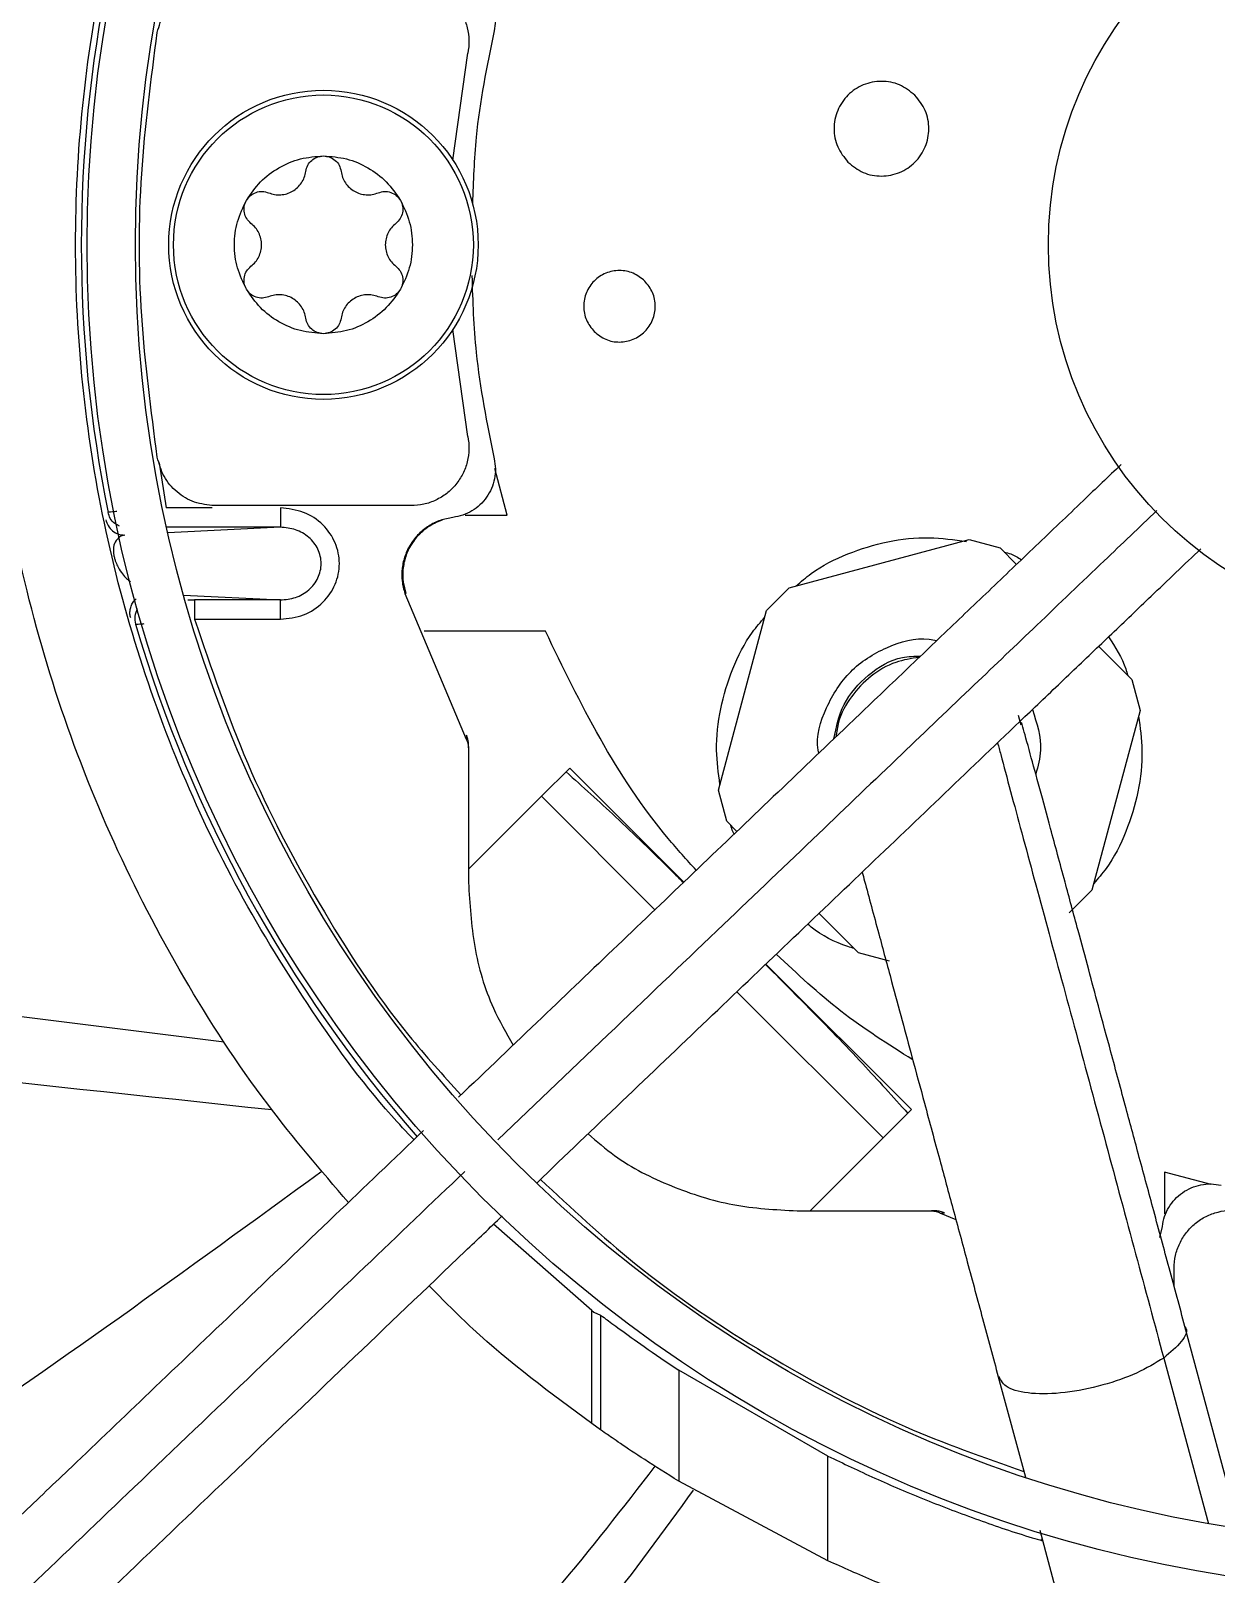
# Model space of a CAD drawing. Header units: inches. Extents: x 1229 to 1453, y -1023 to -720.
# Drawn here: x 1251.314 to 1253.728, y -747.97 to -744.825 of the extents above; entities that cross this region are included whole.
import ezdxf

# ---------------------------------------------------------------- set-up
doc = ezdxf.new("R2010")
doc.units = ezdxf.units.IN
doc.header["$MEASUREMENT"] = 0

msp = doc.modelspace()

# ---------------------------------------------------------------- linework, layer by layer
at = {"color": 18, "linetype": 'Continuous', "lineweight": 25, "true_color": 0x000000}
for p, q in [((1252.1734, -745.088), (1252.2043, -744.8704)), ((1252.2043, -745.6512), (1252.1734, -745.4336)), ((1251.5758, -745.7049), (1251.5901, -745.7969)), ((1252.2841, -745.812), (1252.2589, -745.7168)), ((1252.0884, -745.7923), (1251.6883, -745.7923)), ((1251.6832, -745.7969), (1251.5901, -745.7969)), ((1251.8224, -745.7969), (1251.8224, -745.8363)), ((1252.199, -745.812), (1252.2841, -745.812)), ((1251.8224, -745.8363), (1251.5906, -745.8363)), ((1251.8224, -745.8363), (1251.5932, -745.8479)), ((1252.8587, -745.9596), (1253.2251, -745.8615)), ((1253.2251, -745.8615), (1253.2881, -745.8783)), ((1253.2881, -745.8783), (1253.3216, -745.9119)), ((1251.6254, -745.9746), (1251.8224, -745.9845)), ((1251.6339, -745.9845), (1251.6478, -745.9845)), ((1251.8224, -745.9845), (1251.6478, -745.9845)), ((1252.0759, -745.9714), (1252.0779, -745.9711)), ((1252.0759, -745.9714), (1252.201, -746.2679)), ((1252.8126, -746.0057), (1252.8587, -745.9596)), ((1252.7144, -746.3721), (1252.8126, -746.0057)), ((1251.6478, -746.0239), (1251.8224, -746.0239)), ((1252.3621, -746.0482), (1252.1149, -746.0482)), ((1253.4887, -746.0789), (1253.5563, -746.1466)), ((1253.5563, -746.1466), (1253.5732, -746.2095)), ((1253.3306, -746.2398), (1253.3256, -746.2198)), ((1253.5732, -746.2095), (1253.475, -746.5759)), ((1252.2011, -746.2598), (1252.201, -746.2679)), ((1252.2054, -746.286), (1252.2054, -746.2776)), ((1252.2054, -746.286), (1252.2054, -746.56)), ((1252.4117, -746.327), (1252.3541, -746.3846)), ((1252.4117, -746.327), (1252.644, -746.5594)), ((1252.3541, -746.3846), (1252.2054, -746.5333)), ((1252.5851, -746.6157), (1252.3541, -746.3846)), ((1252.7313, -746.4351), (1252.7144, -746.3721)), ((1252.7522, -746.456), (1252.7313, -746.4351)), ((1253.475, -746.5759), (1253.4289, -746.622)), ((1249.7869, -746.6436), (1251.708, -746.885)), ((1252.9995, -746.7033), (1252.9193, -746.6231)), ((1253.0625, -746.7202), (1252.9995, -746.7033)), ((1252.8111, -746.7265), (1253.1076, -747.023)), ((1253.05, -747.0806), (1252.7522, -746.7827)), ((1253.1076, -747.023), (1253.05, -747.0806)), ((1253.05, -747.0806), (1252.9013, -747.2293)), ((1253.7179, -747.1758), (1253.6227, -747.1506)), ((1253.6227, -747.1506), (1253.6227, -747.2357)), ((1252.8746, -747.2293), (1253.1486, -747.2293)), ((1253.1571, -747.2293), (1253.1486, -747.2293)), ((1253.1668, -747.2337), (1253.1749, -747.2336)), ((1253.1668, -747.2337), (1253.1978, -747.2468)), ((1252.4565, -747.4322), (1252.2564, -747.2565)), ((1253.613, -747.2837), (1253.6184, -747.261)), ((1253.6424, -747.3832), (1253.6424, -747.3462)), ((1252.4565, -747.6627), (1252.4565, -747.4322)), ((1252.4565, -747.4322), (1252.4609, -747.4357)), ((1252.4609, -747.4357), (1252.4743, -747.442)), ((1252.4743, -747.442), (1252.4743, -747.6754)), ((1253.7744, -747.8728), (1253.6644, -747.4648)), ((1252.9375, -747.729), (1252.6337, -747.5541)), ((1252.6337, -747.5541), (1252.6337, -747.7801)), ((1253.6212, -747.5292), (1253.7122, -747.8668)), ((1253.2843, -747.5674), (1253.3395, -747.772)), ((1252.4743, -747.6754), (1252.4565, -747.6627)), ((1252.9375, -747.9423), (1252.9375, -747.729)), ((1252.9375, -747.9423), (1252.6337, -747.7801)), ((1253.3686, -747.8799), (1253.4969, -748.3559)), ((1253.372, -747.8989), (1253.3713, -747.8983))]:
    msp.add_line(p, q, dxfattribs=at)
for centre, radius in [((1254.1739, -745.2608), 11.7126), ((1254.1739, -745.2608), 8.5704), ((1254.1739, -745.2608), 8.472), ((1254.1739, -745.2608), 6.6478), ((1254.1739, -745.2608), 6.5493), ((1254.1739, -745.2608), 4.7037), ((1254.1739, -745.2608), 4.6053), ((1254.1739, -745.2608), 2.745), ((1254.1739, -745.2608), 2.6465), ((1254.1739, -745.2608), 0.7874), ((1251.9101, -745.2608), 0.315), ((1251.9101, -745.2608), 0.3053)]:
    msp.add_circle(centre, radius, dxfattribs=at)
for centre, radius, start, end in [((1254.1739, -745.2608), 2.7569, 168.5929, 191.4071), ((1251.5652, -746.0225), 0.0394, 150.1073, 196.2689), ((1254.1739, -745.2608), 2.7569, 196.2782, 221.2445)]:
    msp.add_arc(centre, radius, start, end, dxfattribs=at)
for points, knots in [([(1242.4643, -745.2608), (1242.4692, -745.0053), (1242.4788, -744.4944), (1242.5568, -743.7313), (1242.681, -742.9748), (1242.8553, -742.228), (1243.0778, -741.4942), (1243.3479, -740.7766), (1243.6644, -740.0781), (1244.0259, -739.4019), (1244.4308, -738.7507), (1244.8774, -738.1274), (1245.3639, -737.5347), (1245.8881, -736.975), (1246.4477, -736.4508), (1247.0405, -735.9644), (1247.6637, -735.5177), (1248.3149, -735.1128), (1248.9912, -734.7513), (1249.6896, -734.4349), (1250.4073, -734.1648), (1251.141, -733.9422), (1251.8878, -733.7681), (1252.6444, -733.6432), (1253.4075, -733.568), (1254.1739, -733.5429), (1254.9402, -733.568), (1255.7033, -733.6432), (1256.4599, -733.7681), (1257.2067, -733.9422), (1257.9404, -734.1648), (1258.6581, -734.4349), (1259.3565, -734.7513), (1260.0328, -735.1128), (1260.684, -735.5177), (1261.3073, -735.9644), (1261.9, -736.4508), (1262.4597, -736.975), (1262.9838, -737.5347), (1263.4703, -738.1274), (1263.9169, -738.7507), (1264.3218, -739.4019), (1264.6833, -740.0781), (1264.9998, -740.7766), (1265.2699, -741.4942), (1265.4924, -742.228), (1265.6667, -742.9748), (1265.7909, -743.7313), (1265.8689, -744.4944), (1265.8786, -745.0053), (1265.8834, -745.2608)], [0, 0, 0, 0, 0.020833, 0.041667, 0.0625, 0.083333, 0.104167, 0.125, 0.145833, 0.166667, 0.1875, 0.208333, 0.229167, 0.25, 0.270833, 0.291667, 0.3125, 0.333333, 0.354167, 0.375, 0.395833, 0.416667, 0.4375, 0.458333, 0.479167, 0.5, 0.520833, 0.541667, 0.5625, 0.583333, 0.604167, 0.625, 0.645833, 0.666667, 0.6875, 0.708333, 0.729167, 0.75, 0.770833, 0.791667, 0.8125, 0.833333, 0.854167, 0.875, 0.895833, 0.916667, 0.9375, 0.958333, 0.979167, 1, 1, 1, 1]), ([(1251.9608, -747.2122), (1251.9047, -747.1466), (1251.7813, -747.0025), (1251.6218, -746.7557), (1251.4786, -746.4803), (1251.3657, -746.1909), (1251.2836, -745.8914), (1251.2335, -745.5849), (1251.2157, -745.2748), (1251.2305, -744.9646), (1251.2778, -744.6577), (1251.357, -744.3573), (1251.4673, -744.0671), (1251.6071, -743.7896), (1251.7767, -743.5298), (1251.9261, -743.3362), (1252.0263, -743.2379), (1252.0527, -743.2121)], [0, 0, 0, 0, 0.05882, 0.129282, 0.199743, 0.270205, 0.340667, 0.411128, 0.48159, 0.552051, 0.622513, 0.692975, 0.763436, 0.833898, 0.904359, 0.974821, 1, 1, 1, 1]), ([(1252.0945, -747.0845), (1252.079, -747.0681), (1251.9984, -746.9826), (1251.8744, -746.8087), (1251.7259, -746.5652), (1251.6052, -746.3062), (1251.5112, -746.0366), (1251.4455, -745.7587), (1251.4088, -745.4755), (1251.4014, -745.19), (1251.4234, -744.9053), (1251.4745, -744.6243), (1251.5542, -744.3501), (1251.6619, -744.0856), (1251.7957, -743.8331), (1251.9566, -743.5976), (1252.0856, -743.4341), (1252.1666, -743.3563), (1252.179, -743.3443)], [0, 0, 0, 0, 0.016441, 0.085793, 0.155147, 0.2245, 0.293853, 0.363206, 0.432559, 0.501912, 0.571266, 0.640619, 0.709972, 0.779325, 0.848678, 0.918031, 0.987384, 1, 1, 1, 1]), ([(1252.1737, -744.7053), (1252.1804, -744.7065), (1252.194, -744.709), (1252.2127, -744.718), (1252.2293, -744.7303), (1252.2428, -744.746), (1252.253, -744.764), (1252.259, -744.7838), (1252.2611, -744.8045), (1252.2589, -744.8181), (1252.2578, -744.8248)], [0, 0, 0, 0, 0.124969, 0.250016, 0.374949, 0.50001, 0.62494, 0.750007, 0.87497, 1, 1, 1, 1]), ([(1251.5718, -744.828), (1251.5755, -744.8146), (1251.5828, -744.7877), (1251.6105, -744.7556), (1251.6468, -744.7336), (1251.6745, -744.7307), (1251.6883, -744.7293)], [0, 0, 0, 0, 0.250006, 0.499995, 0.749991, 1, 1, 1, 1]), ([(1252.0884, -744.7293), (1252.0971, -744.7299), (1252.1145, -744.731), (1252.1393, -744.7398), (1252.1617, -744.7535), (1252.1805, -744.7718), (1252.1948, -744.7938), (1252.2039, -744.8184), (1252.2077, -744.8445), (1252.2054, -744.8617), (1252.2043, -744.8704)], [0, 0, 0, 0, 0.1249825, 0.2500013, 0.3749857, 0.4999988, 0.6250017, 0.7499987, 0.8749993, 1, 1, 1, 1]), ([(1251.5718, -745.6936), (1251.5591, -745.5978), (1251.5337, -745.4062), (1251.5337, -745.1154), (1251.5591, -744.9238), (1251.5718, -744.828)], [0, 0, 0, 0, 0.333333, 0.666667, 1, 1, 1, 1]), ([(1252.2578, -744.8248), (1252.243, -744.8968), (1252.2192, -745.0131), (1252.2151, -745.1316), (1252.2135, -745.1768)], [0, 0, 0, 0, 0.618438, 1, 1, 1, 1]), ([(1253.1146, -744.956), (1253.1046, -744.9481), (1253.0847, -744.9323), (1253.0463, -744.9253), (1253.0085, -744.9327), (1252.9764, -744.9542), (1252.9549, -744.9863), (1252.9475, -745.024), (1252.9545, -745.0625), (1252.9703, -745.0824), (1252.9782, -745.0924)], [0, 0, 0, 0, 0.1249932, 0.2499947, 0.3749962, 0.5000024, 0.6250019, 0.7500011, 0.8750005, 1, 1, 1, 1]), ([(1252.9782, -745.0924), (1252.9881, -745.1003), (1253.008, -745.1161), (1253.0465, -745.123), (1253.0842, -745.1156), (1253.1164, -745.0941), (1253.1379, -745.062), (1253.1452, -745.0243), (1253.1383, -744.9858), (1253.1225, -744.9659), (1253.1146, -744.956)], [0, 0, 0, 0, 0.125004, 0.250003, 0.375003, 0.499994, 0.625, 0.749997, 0.874994, 1, 1, 1, 1]), ([(1251.7532, -745.1702), (1251.7622, -745.1571), (1251.7801, -745.131), (1251.8186, -745.1024), (1251.8626, -745.0833), (1251.8943, -745.0809), (1251.9101, -745.0797)], [0, 0, 0, 0, 0.25, 0.50001, 0.750001, 1, 1, 1, 1]), ([(1251.8741, -745.1112), (1251.8752, -745.1069), (1251.8772, -745.0984), (1251.8857, -745.0882), (1251.897, -745.0811), (1251.9057, -745.0802), (1251.9101, -745.0797)], [0, 0, 0, 0, 0.25, 0.500031, 0.75007, 1, 1, 1, 1]), ([(1251.9101, -745.0797), (1251.9144, -745.0802), (1251.9231, -745.0811), (1251.9344, -745.0882), (1251.943, -745.0984), (1251.945, -745.1069), (1251.946, -745.1112)], [0, 0, 0, 0, 0.249996, 0.500014, 0.750022, 1, 1, 1, 1]), ([(1251.9101, -745.0797), (1251.9259, -745.0809), (1251.9575, -745.0833), (1252.0015, -745.1024), (1252.0401, -745.131), (1252.058, -745.1571), (1252.0669, -745.1702)], [0, 0, 0, 0, 0.250018, 0.500003, 0.750006, 1, 1, 1, 1]), ([(1251.7985, -745.1549), (1251.8025, -745.1562), (1251.8105, -745.1589), (1251.8232, -745.1594), (1251.8357, -745.1571), (1251.8473, -745.1521), (1251.8575, -745.1445), (1251.8657, -745.1348), (1251.8716, -745.1236), (1251.8733, -745.1153), (1251.8741, -745.1112)], [0, 0, 0, 0, 0.125008, 0.250001, 0.375007, 0.500004, 0.625003, 0.750012, 0.874992, 1, 1, 1, 1]), ([(1251.946, -745.1112), (1251.9468, -745.1153), (1251.9485, -745.1236), (1251.9545, -745.1348), (1251.9626, -745.1445), (1251.9728, -745.1521), (1251.9845, -745.1571), (1251.997, -745.1594), (1252.0097, -745.1589), (1252.0177, -745.1562), (1252.0217, -745.1549)], [0, 0, 0, 0, 0.125008, 0.249988, 0.374997, 0.499996, 0.624993, 0.749999, 0.874992, 1, 1, 1, 1]), ([(1251.7532, -745.1702), (1251.7558, -745.1667), (1251.7609, -745.1596), (1251.7727, -745.1534), (1251.7859, -745.1511), (1251.7943, -745.1536), (1251.7985, -745.1549)], [0, 0, 0, 0, 0.249989, 0.499993, 0.750051, 1, 1, 1, 1]), ([(1252.0217, -745.1549), (1252.0259, -745.1536), (1252.0343, -745.1511), (1252.0474, -745.1534), (1252.0592, -745.1596), (1252.0643, -745.1667), (1252.0669, -745.1702)], [0, 0, 0, 0, 0.2499487, 0.5000075, 0.7500107, 1, 1, 1, 1]), ([(1251.7532, -745.3513), (1251.7464, -745.3371), (1251.7326, -745.3085), (1251.7271, -745.2608), (1251.7326, -745.2131), (1251.7464, -745.1845), (1251.7532, -745.1702)], [0, 0, 0, 0, 0.25, 0.5, 0.75, 1, 1, 1, 1]), ([(1251.7625, -745.2171), (1251.7594, -745.2141), (1251.753, -745.2081), (1251.7484, -745.1956), (1251.7479, -745.1822), (1251.7515, -745.1742), (1251.7532, -745.1702)], [0, 0, 0, 0, 0.24999, 0.499996, 0.749992, 1, 1, 1, 1]), ([(1252.0669, -745.1702), (1252.0687, -745.1742), (1252.0723, -745.1822), (1252.0718, -745.1956), (1252.0671, -745.2081), (1252.0608, -745.2141), (1252.0576, -745.2171)], [0, 0, 0, 0, 0.250008, 0.500004, 0.75001, 1, 1, 1, 1]), ([(1252.0669, -745.1702), (1252.0738, -745.1845), (1252.0875, -745.2131), (1252.093, -745.2608), (1252.0875, -745.3085), (1252.0738, -745.3371), (1252.0669, -745.3513)], [0, 0, 0, 0, 0.25, 0.5, 0.75, 1, 1, 1, 1]), ([(1251.7625, -745.3045), (1251.7657, -745.3017), (1251.772, -745.2961), (1251.7788, -745.2853), (1251.7831, -745.2734), (1251.7845, -745.2608), (1251.7831, -745.2482), (1251.7788, -745.2363), (1251.772, -745.2255), (1251.7657, -745.2199), (1251.7625, -745.2171)], [0, 0, 0, 0, 0.125011, 0.250004, 0.375001, 0.5, 0.624999, 0.749996, 0.874989, 1, 1, 1, 1]), ([(1252.0576, -745.2171), (1252.0544, -745.2199), (1252.0481, -745.2255), (1252.0414, -745.2363), (1252.0371, -745.2482), (1252.0356, -745.2608), (1252.0371, -745.2734), (1252.0414, -745.2853), (1252.0481, -745.2961), (1252.0544, -745.3017), (1252.0576, -745.3045)], [0, 0, 0, 0, 0.125011, 0.250004, 0.375001, 0.5, 0.624999, 0.749996, 0.874989, 1, 1, 1, 1]), ([(1265.8834, -745.2608), (1265.8786, -745.5163), (1265.8689, -746.0272), (1265.7909, -746.7903), (1265.6667, -747.5468), (1265.4924, -748.2936), (1265.2699, -749.0274), (1264.9998, -749.745), (1264.6833, -750.4435), (1264.3218, -751.1197), (1263.9169, -751.7709), (1263.4703, -752.3942), (1262.9838, -752.9869), (1262.4597, -753.5466), (1261.9, -754.0708), (1261.3073, -754.5572), (1260.684, -755.0039), (1260.0328, -755.4088), (1259.3565, -755.7703), (1258.6581, -756.0867), (1257.9404, -756.3568), (1257.2067, -756.5794), (1256.4599, -756.7535), (1255.7033, -756.8784), (1254.9402, -756.9536), (1254.1739, -756.9787), (1253.4075, -756.9536), (1252.6444, -756.8784), (1251.8878, -756.7535), (1251.141, -756.5794), (1250.4073, -756.3568), (1249.6896, -756.0867), (1248.9912, -755.7702), (1248.3149, -755.4088), (1247.6637, -755.0039), (1247.0405, -754.5572), (1246.4477, -754.0708), (1245.8881, -753.5466), (1245.3639, -752.9869), (1244.8774, -752.3942), (1244.4308, -751.7709), (1244.0259, -751.1197), (1243.6644, -750.4435), (1243.3479, -749.745), (1243.0778, -749.0274), (1242.8553, -748.2936), (1242.681, -747.5468), (1242.5568, -746.7903), (1242.4788, -746.0272), (1242.4692, -745.5163), (1242.4643, -745.2608)], [0, 0, 0, 0, 0.020833, 0.041667, 0.0625, 0.083333, 0.104167, 0.125, 0.145833, 0.166667, 0.1875, 0.208333, 0.229167, 0.25, 0.270833, 0.291667, 0.3125, 0.333333, 0.354167, 0.375, 0.395833, 0.416667, 0.4375, 0.458333, 0.479167, 0.5, 0.520833, 0.541667, 0.5625, 0.583333, 0.604167, 0.625, 0.645833, 0.666667, 0.6875, 0.708333, 0.729167, 0.75, 0.770833, 0.791667, 0.8125, 0.833333, 0.854167, 0.875, 0.895833, 0.916667, 0.9375, 0.958333, 0.979167, 1, 1, 1, 1]), ([(1251.7532, -745.3513), (1251.7515, -745.3474), (1251.7479, -745.3394), (1251.7484, -745.326), (1251.753, -745.3135), (1251.7594, -745.3075), (1251.7625, -745.3045)], [0, 0, 0, 0, 0.250008, 0.500004, 0.75001, 1, 1, 1, 1]), ([(1252.0576, -745.3045), (1252.0608, -745.3075), (1252.0671, -745.3135), (1252.0718, -745.326), (1252.0723, -745.3394), (1252.0687, -745.3474), (1252.0669, -745.3513)], [0, 0, 0, 0, 0.24999, 0.499996, 0.749992, 1, 1, 1, 1]), ([(1252.2123, -745.3235), (1252.214, -745.3759), (1252.2181, -745.5015), (1252.2432, -745.6248), (1252.2578, -745.6967)], [0, 0, 0, 0, 0.416577, 1, 1, 1, 1]), ([(1252.5645, -745.3346), (1252.557, -745.3286), (1252.5419, -745.3167), (1252.5129, -745.3114), (1252.4844, -745.317), (1252.4601, -745.3332), (1252.4439, -745.3575), (1252.4384, -745.386), (1252.4436, -745.415), (1252.4555, -745.4301), (1252.4615, -745.4376)], [0, 0, 0, 0, 0.124989, 0.249992, 0.374996, 0.500002, 0.625002, 0.750001, 0.875, 1, 1, 1, 1]), ([(1251.9101, -745.4419), (1251.8943, -745.4407), (1251.8626, -745.4383), (1251.8186, -745.4192), (1251.7801, -745.3906), (1251.7622, -745.3644), (1251.7532, -745.3513)], [0, 0, 0, 0, 0.2499995, 0.4999904, 0.7499998, 1, 1, 1, 1]), ([(1251.7985, -745.3667), (1251.7943, -745.368), (1251.7859, -745.3705), (1251.7727, -745.3682), (1251.7609, -745.362), (1251.7558, -745.3549), (1251.7532, -745.3513)], [0, 0, 0, 0, 0.249949, 0.500007, 0.750011, 1, 1, 1, 1]), ([(1252.0669, -745.3513), (1252.058, -745.3644), (1252.0401, -745.3906), (1252.0015, -745.4192), (1251.9575, -745.4383), (1251.9259, -745.4407), (1251.9101, -745.4419)], [0, 0, 0, 0, 0.249994, 0.499997, 0.749982, 1, 1, 1, 1]), ([(1252.0669, -745.3513), (1252.0643, -745.3549), (1252.0592, -745.362), (1252.0474, -745.3682), (1252.0343, -745.3705), (1252.0259, -745.368), (1252.0217, -745.3667)], [0, 0, 0, 0, 0.249989, 0.499993, 0.750051, 1, 1, 1, 1]), ([(1252.4615, -745.4376), (1252.469, -745.4435), (1252.484, -745.4555), (1252.5131, -745.4607), (1252.5416, -745.4551), (1252.5658, -745.4389), (1252.5821, -745.4146), (1252.5876, -745.3862), (1252.5824, -745.3571), (1252.5705, -745.3421), (1252.5645, -745.3346)], [0, 0, 0, 0, 0.125005, 0.250008, 0.37501, 0.499998, 0.624997, 0.749999, 0.875001, 1, 1, 1, 1]), ([(1251.8741, -745.4104), (1251.8733, -745.4063), (1251.8716, -745.398), (1251.8657, -745.3868), (1251.8575, -745.3771), (1251.8473, -745.3695), (1251.8357, -745.3645), (1251.8232, -745.3622), (1251.8105, -745.3627), (1251.8025, -745.3654), (1251.7985, -745.3667)], [0, 0, 0, 0, 0.125008, 0.249988, 0.374997, 0.499996, 0.624993, 0.749999, 0.874992, 1, 1, 1, 1]), ([(1252.0217, -745.3667), (1252.0177, -745.3654), (1252.0097, -745.3627), (1251.997, -745.3622), (1251.9845, -745.3645), (1251.9728, -745.3695), (1251.9626, -745.3771), (1251.9545, -745.3868), (1251.9485, -745.398), (1251.9468, -745.4063), (1251.946, -745.4104)], [0, 0, 0, 0, 0.125008, 0.250001, 0.375007, 0.500004, 0.625003, 0.750012, 0.874992, 1, 1, 1, 1]), ([(1251.9101, -745.4419), (1251.9057, -745.4414), (1251.897, -745.4405), (1251.8857, -745.4334), (1251.8772, -745.4232), (1251.8752, -745.4147), (1251.8741, -745.4104)], [0, 0, 0, 0, 0.249996, 0.500013, 0.750022, 1, 1, 1, 1]), ([(1251.946, -745.4104), (1251.945, -745.4147), (1251.943, -745.4232), (1251.9344, -745.4334), (1251.9231, -745.4405), (1251.9144, -745.4414), (1251.9101, -745.4419)], [0, 0, 0, 0, 0.249999, 0.50003, 0.75007, 1, 1, 1, 1]), ([(1252.2043, -745.6512), (1252.2054, -745.6599), (1252.2077, -745.6771), (1252.2039, -745.7032), (1252.1948, -745.7278), (1252.1805, -745.7498), (1252.1617, -745.7681), (1252.1393, -745.7818), (1252.1145, -745.7906), (1252.0971, -745.7917), (1252.0884, -745.7923)], [0, 0, 0, 0, 0.125001, 0.250001, 0.374998, 0.500001, 0.625014, 0.749999, 0.875017, 1, 1, 1, 1]), ([(1251.6883, -745.7923), (1251.6745, -745.7909), (1251.6468, -745.788), (1251.6105, -745.766), (1251.5828, -745.7339), (1251.5755, -745.707), (1251.5718, -745.6936)], [0, 0, 0, 0, 0.250009, 0.500005, 0.749994, 1, 1, 1, 1]), ([(1252.2578, -745.6967), (1252.2589, -745.7035), (1252.2611, -745.7171), (1252.259, -745.7378), (1252.253, -745.7575), (1252.2429, -745.7756), (1252.2293, -745.7913), (1252.2127, -745.8036), (1252.194, -745.8126), (1252.1804, -745.8151), (1252.1737, -745.8163)], [0, 0, 0, 0, 0.124963, 0.249993, 0.374924, 0.499989, 0.624924, 0.749981, 0.874946, 1, 1, 1, 1]), ([(1253.5344, -745.7086), (1253.5086, -745.7331), (1253.4508, -745.7884), (1253.3609, -745.8743), (1253.2646, -745.9664), (1253.1674, -746.0593), (1253.069, -746.1533), (1252.9008, -746.314), (1252.6626, -746.5416), (1252.4012, -746.7914), (1252.2418, -746.9438), (1252.1852, -746.9978)], [0, 0, 0, 0, 0.05711, 0.128549, 0.199694, 0.271209, 0.344556, 0.418387, 0.645032, 0.874058, 1, 1, 1, 1]), ([(1251.4669, -745.8209), (1251.4682, -745.8251), (1251.4709, -745.8337), (1251.4802, -745.844), (1251.4922, -745.851), (1251.5011, -745.8519), (1251.5055, -745.8523)], [0, 0, 0, 0, 0.242701, 0.500196, 0.757576, 1, 1, 1, 1]), ([(1251.4895, -745.8042), (1251.4862, -745.8045), (1251.4738, -745.8055), (1251.4724, -745.8058), (1251.4714, -745.8061)], [0, 0, 0, 0, 0.270825, 1, 1, 1, 1]), ([(1251.4949, -745.8343), (1251.4915, -745.8326), (1251.4839, -745.829), (1251.4753, -745.8188), (1251.4727, -745.8102), (1251.4714, -745.8061)], [0, 0, 0, 0, 0.296439, 0.658772, 1, 1, 1, 1]), ([(1251.8224, -746.0239), (1251.8386, -746.0221), (1251.8704, -746.0186), (1251.9104, -745.9917), (1251.9323, -745.9601), (1251.941, -745.932), (1251.9432, -745.9104), (1251.941, -745.8888), (1251.9323, -745.8607), (1251.9104, -745.8291), (1251.8704, -745.8022), (1251.8386, -745.7987), (1251.8224, -745.7969)], [0, 0, 0, 0, 0.13208, 0.259807, 0.381605, 0.440901, 0.500003, 0.559051, 0.618404, 0.740194, 0.86792, 1, 1, 1, 1]), ([(1252.1737, -745.8163), (1252.165, -745.8179), (1252.1478, -745.8211), (1252.1241, -745.8331), (1252.1034, -745.8495), (1252.087, -745.8702), (1252.0755, -745.8939), (1252.0696, -745.9196), (1252.0691, -745.9461), (1252.0736, -745.963), (1252.0759, -745.9714)], [0, 0, 0, 0, 0.125215, 0.25039, 0.375498, 0.500529, 0.625476, 0.750352, 0.875182, 1, 1, 1, 1]), ([(1252.1516, -745.8215), (1252.1514, -745.8215), (1252.1429, -745.8235), (1252.1271, -745.8323), (1252.1057, -745.8485), (1252.0885, -745.8703), (1252.0767, -745.8954), (1252.0712, -745.9218), (1252.0714, -745.9475), (1252.0758, -745.9635), (1252.0779, -745.9711)], [0, 0, 0, 0, 0.002793, 0.141481, 0.287565, 0.43758, 0.587496, 0.733301, 0.871597, 1, 1, 1, 1]), ([(1252.0933, -745.8656), (1252.094, -745.8644), (1252.0989, -745.8561), (1252.1118, -745.8438), (1252.1309, -745.8296), (1252.1452, -745.824), (1252.1522, -745.8212)], [0, 0, 0, 0, 0.0563013, 0.3807842, 0.6971078, 1, 1, 1, 1]), ([(1253.6071, -745.8024), (1253.5714, -745.8365), (1253.49, -745.9143), (1253.3661, -746.0327), (1253.2287, -746.164), (1253.0804, -746.3057), (1252.9102, -746.4684), (1252.7158, -746.6542), (1252.498, -746.8623), (1252.3449, -747.0086), (1252.2651, -747.0848)], [0, 0, 0, 0, 0.079852, 0.181674, 0.276801, 0.38677, 0.51305, 0.657293, 0.821408, 1, 1, 1, 1]), ([(1251.5055, -745.8523), (1251.502, -745.8531), (1251.4949, -745.8548), (1251.4869, -745.8642), (1251.4821, -745.8743), (1251.4825, -745.8877), (1251.483, -745.8916), (1251.4835, -745.8948), (1251.4843, -745.8982), (1251.4852, -745.9016), (1251.4862, -745.9047), (1251.4886, -745.911), (1251.4937, -745.9213), (1251.5045, -745.9375), (1251.5118, -745.9431), (1251.5169, -745.947)], [0, 0, 0, 0, 0.207855, 0.412922, 0.557567, 0.578568, 0.588222, 0.597281, 0.606001, 0.614865, 0.624252, 0.634271, 0.678704, 0.77663, 1, 1, 1, 1]), ([(1251.8224, -745.9845), (1251.8329, -745.9835), (1251.8537, -745.9816), (1251.8768, -745.9679), (1251.8911, -745.9531), (1251.8992, -745.94), (1251.9043, -745.9256), (1251.906, -745.9104), (1251.9043, -745.8952), (1251.8992, -745.8808), (1251.8911, -745.8677), (1251.8768, -745.8529), (1251.8537, -745.8392), (1251.8329, -745.8373), (1251.8224, -745.8363)], [0, 0, 0, 0, 0.127646, 0.253731, 0.316129, 0.377882, 0.439094, 0.5, 0.560906, 0.622118, 0.683871, 0.746269, 0.872354, 1, 1, 1, 1]), ([(1252.8725, -745.9559), (1252.8825, -745.9473), (1252.914, -745.92), (1252.9774, -745.8885), (1253.0586, -745.8635), (1253.141, -745.8544), (1253.1943, -745.8617), (1253.2195, -745.8652)], [0, 0, 0, 0, 0.107194, 0.336385, 0.565575, 0.794768, 1, 1, 1, 1]), ([(1252.0773, -745.9713), (1252.0742, -745.9573), (1252.0695, -745.9356), (1252.0741, -745.9055), (1252.0813, -745.8837), (1252.0895, -745.8713), (1252.0933, -745.8656)], [0, 0, 0, 0, 0.3849198, 0.5963778, 0.8156775, 1, 1, 1, 1]), ([(1252.345, -747.1719), (1252.4607, -747.0613), (1252.6863, -746.8457), (1253.0211, -746.5258), (1253.2681, -746.2897), (1253.4325, -746.1326), (1253.5147, -746.0541), (1253.6025, -745.9702), (1253.6629, -745.9124), (1253.6967, -745.8802)], [0, 0, 0, 0, 0.2572, 0.501376, 0.742891, 0.8052, 0.866002, 0.925153, 1, 1, 1, 1]), ([(1253.2965, -745.8868), (1253.3009, -745.888), (1253.3134, -745.8913), (1253.3244, -745.8981), (1253.3315, -745.9024)], [0, 0, 0, 0, 0.353533, 1, 1, 1, 1]), ([(1251.5176, -746.0212), (1251.517, -746.0186), (1251.5157, -746.013), (1251.5162, -746.004), (1251.5188, -745.995), (1251.523, -745.9873), (1251.5269, -745.9836), (1251.5285, -745.9821)], [0, 0, 0, 0, 0.1921485, 0.4004673, 0.6211874, 0.8486075, 1, 1, 1, 1]), ([(1251.6478, -745.9845), (1251.6478, -745.9852), (1251.6478, -745.9865), (1251.6478, -745.9957), (1251.6478, -746.0086), (1251.6478, -746.0188), (1251.6478, -746.0239)], [0, 0, 0, 0, 0.2500041, 0.4999999, 0.7499969, 1, 1, 1, 1]), ([(1251.8224, -746.0239), (1251.8224, -746.0188), (1251.8224, -746.0086), (1251.8224, -745.9957), (1251.8224, -745.9865), (1251.8224, -745.9852), (1251.8224, -745.9845)], [0, 0, 0, 0, 0.2500031, 0.5000001, 0.7499959, 1, 1, 1, 1]), ([(1251.5274, -746.0336), (1251.529, -746.0336), (1251.5313, -746.0337), (1251.542, -746.0329), (1251.5452, -746.0327)], [0, 0, 0, 0, 0.7037932, 1, 1, 1, 1]), ([(1251.6478, -746.0239), (1251.6813, -746.1229), (1251.7492, -746.323), (1251.8982, -746.6063), (1252.0448, -746.8331), (1252.1539, -746.9533), (1252.1901, -746.9932)], [0, 0, 0, 0, 0.279586, 0.565486, 0.855754, 1, 1, 1, 1]), ([(1252.6692, -746.5353), (1252.6499, -746.514), (1252.5753, -746.4317), (1252.469, -746.2693), (1252.3976, -746.1217), (1252.3621, -746.0482)], [0, 0, 0, 0, 0.148915, 0.576562, 1, 1, 1, 1]), ([(1252.7176, -746.3604), (1252.7144, -746.3372), (1252.7075, -746.286), (1252.7165, -746.2057), (1252.7415, -746.1244), (1252.773, -746.061), (1252.8002, -746.0296), (1252.8089, -746.0195)], [0, 0, 0, 0, 0.191822, 0.424881, 0.65794, 0.890999, 1, 1, 1, 1]), ([(1252.9186, -746.2969), (1252.9182, -746.2949), (1252.9117, -746.264), (1252.9316, -746.2018), (1252.979, -746.1262), (1253.0548, -746.0782), (1253.12, -746.0587), (1253.1538, -746.0663), (1253.1588, -746.0674)], [0, 0, 0, 0, 0.016573, 0.252241, 0.48791, 0.723573, 0.959246, 1, 1, 1, 1]), ([(1253.5089, -746.0596), (1253.5225, -746.0807), (1253.5385, -746.1056), (1253.5466, -746.1337), (1253.5479, -746.1381)], [0, 0, 0, 0, 0.845357, 1, 1, 1, 1]), ([(1252.9492, -746.2677), (1252.9544, -746.2435), (1252.9652, -746.1935), (1253.0173, -746.1348), (1253.075, -746.1001), (1253.1136, -746.099), (1253.1261, -746.0987)], [0, 0, 0, 0, 0.2752, 0.567738, 0.860276, 1, 1, 1, 1]), ([(1253.1233, -746.1013), (1253.1071, -746.1039), (1253.0718, -746.1095), (1253.0234, -746.138), (1252.9835, -746.1801), (1252.9591, -746.2238), (1252.9552, -746.2532), (1252.9539, -746.2633)], [0, 0, 0, 0, 0.194003, 0.421826, 0.649697, 0.879887, 1, 1, 1, 1]), ([(1253.6644, -747.4649), (1253.6537, -747.4254), (1253.633, -747.3485), (1253.6017, -747.2325), (1253.5724, -747.1238), (1253.5432, -747.0155), (1253.5154, -746.9122), (1253.4899, -746.8178), (1253.4676, -746.7352), (1253.4447, -746.6502), (1253.4183, -746.5522), (1253.3919, -746.4544), (1253.3678, -746.3654), (1253.3484, -746.2943), (1253.3352, -746.2458), (1253.3325, -746.2369), (1253.3317, -746.2343)], [0, 0, 0, 0, 0.086555, 0.168328, 0.244021, 0.312727, 0.392558, 0.458548, 0.511091, 0.569457, 0.6439, 0.731959, 0.805123, 0.883046, 0.965405, 1, 1, 1, 1]), ([(1253.3537, -746.2079), (1253.3627, -746.2356), (1253.3769, -746.2793), (1253.365, -746.323), (1253.3606, -746.3391)], [0, 0, 0, 0, 0.632258, 1, 1, 1, 1]), ([(1253.57, -746.2213), (1253.5732, -746.2444), (1253.5802, -746.2957), (1253.5711, -746.376), (1253.5461, -746.4573), (1253.5147, -746.5207), (1253.4874, -746.5521), (1253.4787, -746.5621)], [0, 0, 0, 0, 0.191822, 0.424881, 0.65794, 0.890999, 1, 1, 1, 1]), ([(1252.201, -746.2679), (1252.2023, -746.2708), (1252.2048, -746.2766), (1252.2052, -746.2829), (1252.2054, -746.286)], [0, 0, 0, 0, 0.499793, 1, 1, 1, 1]), ([(1252.2054, -746.2776), (1252.2052, -746.2745), (1252.2048, -746.2683), (1252.2023, -746.2626), (1252.2011, -746.2598)], [0, 0, 0, 0, 0.500006, 1, 1, 1, 1]), ([(1253.2829, -746.2755), (1253.285, -746.2834), (1253.2928, -746.3127), (1253.3093, -746.3744), (1253.3399, -746.4882), (1253.3844, -746.6524), (1253.4428, -746.8671), (1253.5034, -747.0919), (1253.564, -747.3171), (1253.6023, -747.4591), (1253.6212, -747.5292)], [0, 0, 0, 0, 0.027557, 0.102361, 0.178933, 0.337215, 0.501507, 0.66908, 0.836408, 1, 1, 1, 1]), ([(1252.4041, -746.3346), (1252.4378, -746.3649), (1252.5108, -746.4306), (1252.5894, -746.5071), (1252.6349, -746.5523), (1252.643, -746.5603)], [0, 0, 0, 0, 0.414437, 0.895928, 1, 1, 1, 1]), ([(1252.7464, -746.4616), (1252.7454, -746.4599), (1252.7422, -746.4543), (1252.7408, -746.448), (1252.7398, -746.4436)], [0, 0, 0, 0, 0.293997, 1, 1, 1, 1]), ([(1253.0071, -746.5392), (1253.0087, -746.5452), (1253.0188, -746.5826), (1253.0392, -746.6582), (1253.065, -746.7543), (1253.0879, -746.839), (1253.1102, -746.9217), (1253.1357, -747.0164), (1253.1636, -747.1199), (1253.1928, -747.2281), (1253.222, -747.3364), (1253.2531, -747.4518), (1253.2737, -747.5282), (1253.2843, -747.5674)], [0, 0, 0, 0, 0.022461, 0.139942, 0.23925, 0.316788, 0.387556, 0.476244, 0.58317, 0.674969, 0.775927, 0.884842, 1, 1, 1, 1]), ([(1252.2054, -746.56), (1252.208, -746.6037), (1252.2133, -746.6911), (1252.2462, -746.8041), (1252.2823, -746.8667), (1252.2965, -746.8914)], [0, 0, 0, 0, 0.377261, 0.754522, 1, 1, 1, 1]), ([(1252.9911, -746.6949), (1252.9867, -746.6936), (1252.9553, -746.6844), (1252.9226, -746.6671), (1252.8985, -746.6471), (1252.8962, -746.6451)], [0, 0, 0, 0, 0.126271, 0.915352, 1, 1, 1, 1]), ([(1253.1102, -746.9217), (1253.0603, -746.8901), (1252.9609, -746.827), (1252.875, -746.7464), (1252.8322, -746.7063)], [0, 0, 0, 0, 0.501717, 1, 1, 1, 1]), ([(1252.8103, -746.7272), (1252.8397, -746.7567), (1252.9064, -746.8237), (1253.0041, -746.9238), (1253.0697, -746.9968), (1253.1001, -747.0306)], [0, 0, 0, 0, 0.298071, 0.675346, 1, 1, 1, 1]), ([(1251.8051, -747.0236), (1251.2835, -746.9679), (1250.627, -746.8977), (1249.9717, -746.8214), (1249.8371, -746.8058)], [0, 0, 0, 0, 0.7945498, 1, 1, 1, 1]), ([(1252.1139, -747.0659), (1252.0538, -747.1234), (1251.9281, -747.2435), (1251.7423, -747.4211), (1251.5636, -747.5919), (1251.4159, -747.733), (1251.2897, -747.8536), (1251.1727, -747.9654), (1251.0409, -748.0914), (1250.9044, -748.2218), (1250.8117, -748.3104), (1250.7683, -748.3518)], [0, 0, 0, 0, 0.133746, 0.279588, 0.413663, 0.531738, 0.608753, 0.695126, 0.792781, 0.902958, 1, 1, 1, 1]), ([(1252.4491, -747.0724), (1252.4666, -747.0877), (1252.5171, -747.1317), (1252.6174, -747.1814), (1252.7431, -747.222), (1252.8308, -747.2269), (1252.8746, -747.2293)], [0, 0, 0, 0, 0.150102, 0.433397, 0.716699, 1, 1, 1, 1]), ([(1252.1981, -747.1489), (1252.1301, -747.2138), (1251.9876, -747.3501), (1251.763, -747.5646), (1251.5362, -747.7814), (1251.308, -747.9995), (1251.0796, -748.2177), (1250.9217, -748.3686), (1250.8396, -748.447)], [0, 0, 0, 0, 0.1497372, 0.3141488, 0.4951245, 0.6503524, 0.8182344, 1, 1, 1, 1]), ([(1250.535, -748.0816), (1250.7167, -747.9677), (1251.1848, -747.6744), (1251.6314, -747.349), (1251.9045, -747.15)], [0, 0, 0, 0, 0.388294, 1, 1, 1, 1]), ([(1252.3521, -747.1651), (1252.4147, -747.2236), (1252.5565, -747.3562), (1252.8071, -747.5241), (1253.073, -747.6676), (1253.255, -747.7317), (1253.3363, -747.7604)], [0, 0, 0, 0, 0.22136, 0.501461, 0.77735, 1, 1, 1, 1]), ([(1253.6184, -747.261), (1253.6196, -747.2542), (1253.6221, -747.2407), (1253.6311, -747.222), (1253.6434, -747.2054), (1253.659, -747.1918), (1253.6771, -747.1816), (1253.6969, -747.1757), (1253.7176, -747.1735), (1253.7311, -747.1758), (1253.7379, -747.1769)], [0, 0, 0, 0, 0.124972, 0.25001, 0.374947, 0.500009, 0.624949, 0.75001, 0.874956, 1, 1, 1, 1]), ([(1250.9294, -748.5246), (1250.9787, -748.4775), (1251.0854, -748.3756), (1251.3482, -748.1244), (1251.7219, -747.7673), (1252.0636, -747.4408), (1252.249, -747.2636), (1252.274, -747.2397)], [0, 0, 0, 0, 0.11035, 0.238589, 0.587584, 0.944376, 1, 1, 1, 1]), ([(1253.1486, -747.2293), (1253.1518, -747.2295), (1253.1581, -747.2298), (1253.1639, -747.2324), (1253.1668, -747.2337)], [0, 0, 0, 0, 0.500313, 1, 1, 1, 1]), ([(1253.1749, -747.2336), (1253.172, -747.2324), (1253.1663, -747.2299), (1253.1602, -747.2295), (1253.1571, -747.2293)], [0, 0, 0, 0, 0.5000742, 1, 1, 1, 1]), ([(1253.6424, -747.3462), (1253.6429, -747.3375), (1253.644, -747.3201), (1253.6529, -747.2953), (1253.6666, -747.273), (1253.6849, -747.2542), (1253.7069, -747.2398), (1253.7315, -747.2308), (1253.7575, -747.2269), (1253.7748, -747.2292), (1253.7834, -747.2303)], [0, 0, 0, 0, 0.125001, 0.250007, 0.375006, 0.500011, 0.625006, 0.750002, 0.875009, 1, 1, 1, 1]), ([(1252.4565, -747.6627), (1252.3731, -747.6012), (1252.2562, -747.5149), (1252.1545, -747.4115), (1252.1252, -747.3819)], [0, 0, 0, 0, 0.713012, 1, 1, 1, 1]), ([(1252.4743, -747.442), (1252.4769, -747.4437), (1252.4823, -747.4473), (1252.5134, -747.4702), (1252.5625, -747.5058), (1252.6091, -747.5375), (1252.6337, -747.5541)], [0, 0, 0, 0, 0.217088, 0.450003, 0.710031, 1, 1, 1, 1]), ([(1253.6642, -747.465), (1253.6643, -747.4651), (1253.6716, -747.4727), (1253.6606, -747.4959), (1253.6343, -747.5181), (1253.6212, -747.5292)], [0, 0, 0, 0, 0.006741, 0.503357, 1, 1, 1, 1]), ([(1253.6212, -747.5292), (1253.6038, -747.5398), (1253.5689, -747.5609), (1253.4959, -747.5862), (1253.4188, -747.6018), (1253.3493, -747.6034), (1253.2991, -747.5919), (1253.2899, -747.5751), (1253.2855, -747.567)], [0, 0, 0, 0, 0.161095, 0.322181, 0.495347, 0.668516, 0.841687, 1, 1, 1, 1]), ([(1252.6337, -747.7801), (1252.6095, -747.7649), (1252.563, -747.7359), (1252.5139, -747.7029), (1252.4824, -747.6811), (1252.4769, -747.6773), (1252.4743, -747.6754)], [0, 0, 0, 0, 0.283639, 0.542516, 0.778331, 1, 1, 1, 1]), ([(1252.9375, -747.729), (1252.9688, -747.744), (1253.0311, -747.774), (1253.1351, -747.8183), (1253.2429, -747.859), (1253.3236, -747.8869), (1253.3673, -747.8994), (1253.3744, -747.9014)], [0, 0, 0, 0, 0.2441304, 0.4866447, 0.724231, 0.9556138, 1, 1, 1, 1]), ([(1252.5851, -747.7497), (1252.5196, -747.8344), (1252.3888, -748.0037), (1252.1691, -748.2384), (1252.0132, -748.3853), (1251.9353, -748.4587)], [0, 0, 0, 0, 0.333469, 0.666768, 1, 1, 1, 1]), ([(1251.9757, -748.5743), (1252.0014, -748.5507), (1252.1012, -748.459), (1252.2708, -748.2849), (1252.4793, -748.053), (1252.603, -747.8821), (1252.6638, -747.7982)], [0, 0, 0, 0, 0.100824, 0.391078, 0.701056, 1, 1, 1, 1]), ([(1253.4329, -748.1187), (1253.4061, -748.1116), (1253.3426, -748.095), (1253.2422, -748.0634), (1253.1346, -748.0254), (1253.0308, -747.9842), (1252.9687, -747.9563), (1252.9375, -747.9423)], [0, 0, 0, 0, 0.151194, 0.35738, 0.56852, 0.783603, 1, 1, 1, 1])]:
    msp.add_open_spline(points, degree=3, knots=knots, dxfattribs=at)

doc.saveas('drawing.dxf')
